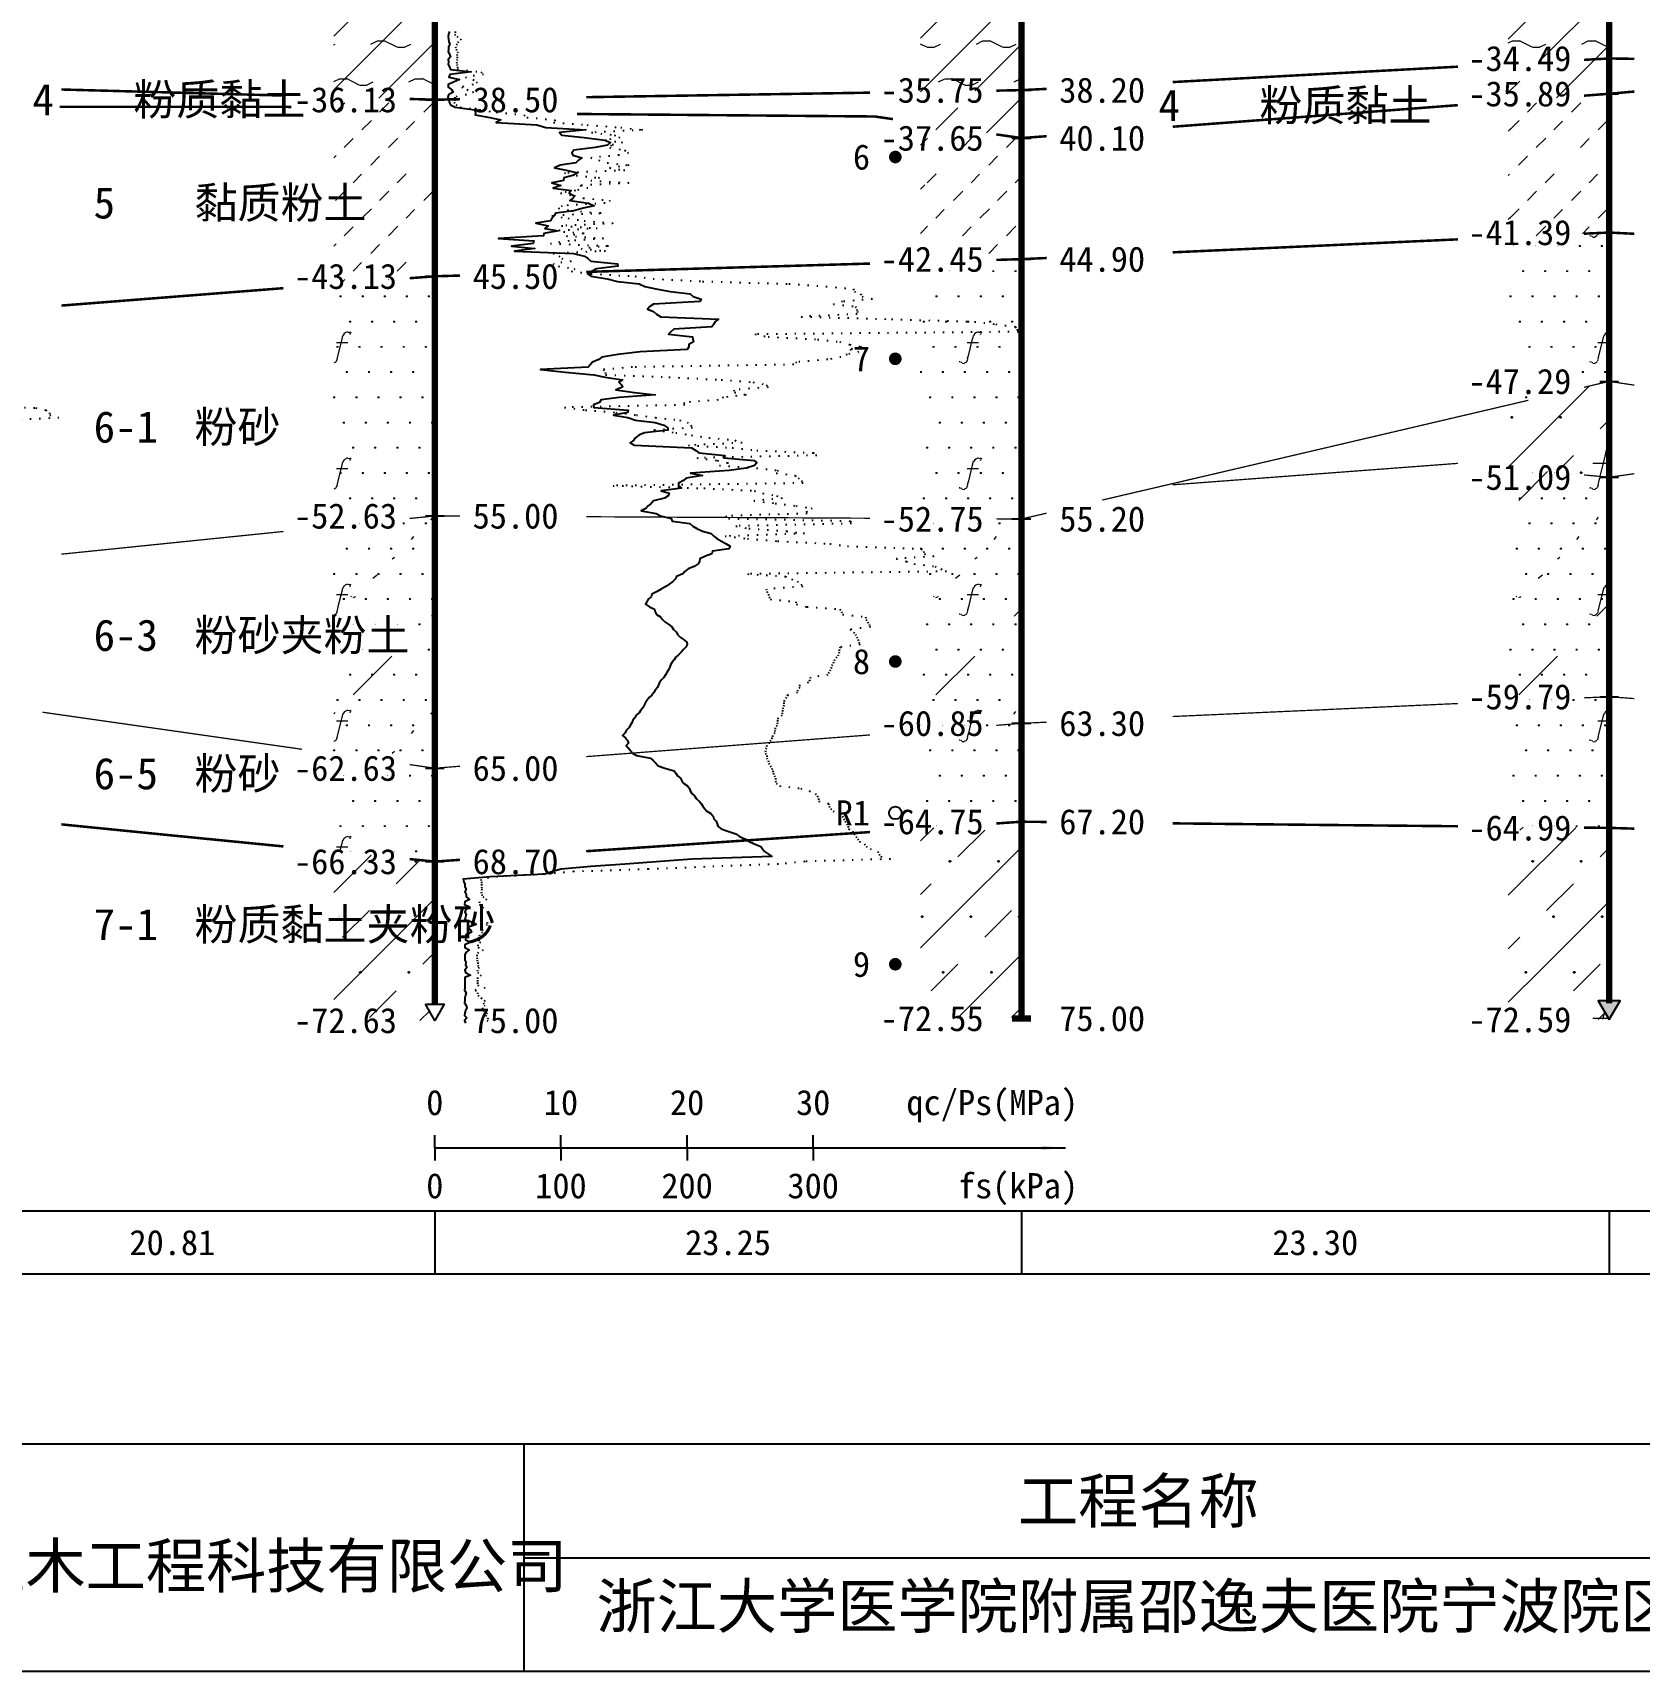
# Model space of a CAD drawing. Extents: x -37 to 3540, y -1485 to 297.
# Drawn here: x 1824.2 to 1951.6, y -579 to -449.1 of the extents above; entities that cross this region are included whole.
import ezdxf
from ezdxf.enums import TextEntityAlignment as Align

# ---------------------------------------------------------------- set-up
doc = ezdxf.new("R2010")
doc.units = 0
doc.linetypes.add('DOT', pattern=[6.35, 0, -6.35])
doc.layers.get('0').update_dxf_attribs({"linetype": 'CONTINUOUS'})
for name, color, linetype in [('CURVE', 200, 'CONTINUOUS'), ('FRAME', 7, 'CONTINUOUS'), ('HOLE', 41, 'CONTINUOUS'), ('RULER', 7, 'CONTINUOUS'), ('SAMPLE', 1, 'CONTINUOUS'), ('STRATUM', 241, 'CONTINUOUS')]:
    doc.layers.add(name, color=color, linetype=linetype)
doc.layers.add('HATCH', color=7, linetype='CONTINUOUS', lineweight=13)
doc.styles.add('ST', font='')
doc.styles.get('ST').set_extended_font_data('SimSun')
pattern_1 = [(45, (1618.6395, -594), (-2.12132, 2.12132), [10, 0]), (26.565, (1619.7136, -594.2536), (5.999823, 5.999812), [0.567, -12.849]), (0, (1619.1466, -594.2536), (0, 6), [0.567, -5.433]), (26.565, (1617.0582, -594), (5.999823, 5.999812), [0.567, -12.849]), (0, (1617.5653, -593.7464), (0, 6), [0.567, -5.433]), (153.435, (1619.1466, -594.2536), (-5.999818, -5e-06), [1.134, -12.2826]), (26.565, (1622.7136, -591.2536), (5.999823, 5.999812), [0.567, -12.849]), (0, (1622.1466, -591.2536), (0, 6), [0.567, -5.433]), (26.565, (1620.0582, -591), (5.999823, 5.999812), [0.567, -12.849]), (0, (1620.5653, -590.7464), (0, 6), [0.567, -5.433]), (153.435, (1622.1466, -591.2536), (-5.999818, -5e-06), [1.134, -12.2826])]
pattern_2 = [(45, (1618.6395, -594), (-6e-07, 6.99998), [0.9473, -8.9522]), (45, (1620.0395, -592.6), (-6e-07, 6.99998), [0.9869, -8.9126]), (45, (1621.4395, -591.2), (-6e-07, 6.99998), [1.06018, -8.83931]), (45, (1622.8395, -589.8), (-6e-07, 6.99998), [0.94918, -8.95032]), (45, (1624.2395, -588.4), (-6e-07, 6.99998), [1.0365, -8.863]), (45, (1622.1395, -594), (-6e-07, 6.99998), [1.01335, -8.88615]), (45, (1623.5395, -592.6), (-6e-07, 6.99998), [1.07896, -12.12037]), (45, (1624.9395, -591.2), (-6e-07, 6.99998), [0.99882, -8.90067]), (45, (1619.3395, -589.8), (-4e-07, 6.99998), [1.05533, -8.84416]), (45, (1620.7395, -588.4), (-4e-07, 6.99998), [1.0365, -8.863])]
pattern_3 = [(82.875, (1617.8049, -595.206), (0.0003693, 10.0001764), [0.0893, -80.5337]), (143.13, (1617.9059, -595.2818), (-29.999964, 20.000054), [0.12627, -49.87373]), (172.875, (1618.083, -595.304), (-70.0002457, 9.9996603), [0.17857, -80.44443]), (206.565, (1618.2615, -595.2147), (-9.999705, -9.999687), [0.19954, -22.16046]), (243.435, (1618.3508, -595.0363), (9e-06, -9.999696), [0.19954, -22.16146]), (255.964, (1618.44, -594.679), (-0.0002, -9.999501), [0.36813, -40.86287]), (255.964, (1618.75, -593.439), (-0.0002, -9.999501), [1.27838, -39.95262]), (255.964, (1618.8186, -593.165), (-0.0002, -9.999501), [0.28235, -40.94865]), (216.87, (1619.0088, -592.9108), (-9.999982, -10.000018), [0.12627, -49.87373]), (243.435, (1618.908, -592.9865), (9e-06, -9.999696), [0.19954, -22.16146]), (206.565, (1619.1873, -592.8215), (-9.999705, -9.999687), [0.19954, -22.16046]), (172.875, (1619.3645, -592.8437), (-70.0002457, 9.9996603), [0.17857, -80.44443]), (143.13, (1619.4655, -592.9194), (-29.999964, 20.000054), [0.12627, -49.87373]), (82.875, (1619.4544, -593.008), (0.0003693, 10.0001764), [0.0893, -80.5337]), (0, (1618.31, -593.66), (0, 10), [0.89286, -9.10714]), (0, (1618.6645, -594), (1, 2), [0, -1.75]), (0, (1618.6395, -593.975), (1, 2), [0, -1.75]), (0, (1618.6395, -594), (1, 2), [0, -1.75]), (0, (1618.6145, -594), (1, 2), [0, -1.75]), (0, (1618.6395, -594.025), (1, 2), [0, -1.75])]
pattern_4 = [(45, (1618.64, -594), (-2e-06, 15.39996), [4.3383, -17.4406]), (45, (1624.828, -587.777), (-2e-06, 15.39996), [4.3861, -17.3928]), (45, (1629.788, -582.819), (-2e-06, 15.39996), [3.98994, -17.78894]), (26.565, (1618.6395, -586.3), (15.4, 15.4), [0.2123, -34.22315]), (36.8699, (1620.1795, -584.76), (15.4, 15.4), [0.43504, -76.56496]), (315, (1626.34, -578.653), (15.39996, 3e-06), [0.0727, -21.7062]), (26.565, (1626.3395, -594), (15.4, 15.4), [0.31845, -34.117]), (26.565, (1627.8795, -592.46), (15.4, 15.4), [0.2316, -34.2038]), (90, (1628.65, -591.69), (-15.4, -1e-06), [0.0633, -15.3367]), (26.565, (1629.4195, -590.92), (15.4, 15.4), [0.2002, -68.6707]), (36.8699, (1630.9595, -589.38), (15.4, 15.4), [0.2435, -76.7565]), (45, (1632.5, -587.84), (-5e-07, 15.39996), [0.24005, -21.53884]), (315, (1633.85, -586.195), (15.39996, 3e-06), [0.0727, -21.7062]), (36.8699, (1621.7195, -583.22), (15.4, 15.4), [0.2249, -76.7751]), (53.1301, (1623.2595, -581.68), (30.8, 46.2), [0.29564, -76.70436]), (53.1301, (1624.7995, -580.14), (30.8, 46.2), [0.27774, -76.72226])]
pattern_5 = [(45, (1618.6395, -594), (-4.24264, 4.24264), [10, 0]), (45, (1619.7005, -597.182), (-2.12132, 6.36396), [3, -3])]
pattern_6 = [(82.875, (1616.8033, -596.6533), (0.000812, 22.000388), [0.1964, -177.1742]), (143.13, (1617.0256, -596.82), (-65.99992, 44.00012), [0.2778, -109.7222]), (172.875, (1617.4154, -596.8687), (-154.00054, 21.999253), [0.39285, -176.97775]), (206.565, (1617.808, -596.672), (-21.99935, -21.9993), [0.439, -48.753]), (243.435, (1618.004, -596.28), (2e-05, -21.99933), [0.439, -48.7552]), (255.964, (1618.201, -595.494), (-0.00044, -21.9989), [0.8099, -89.8983]), (255.964, (1618.883, -592.7656), (-0.00044, -21.9989), [2.8124, -87.8958]), (255.964, (1619.0335, -592.163), (-0.00044, -21.9989), [0.6212, -90.087]), (216.87, (1619.452, -591.6037), (-21.99996, -22.00004), [0.2778, -109.7222]), (243.435, (1619.23, -591.77), (2e-05, -21.99933), [0.439, -48.7552]), (206.565, (1619.845, -591.407), (-21.99935, -21.9993), [0.439, -48.753]), (172.875, (1620.2345, -591.456), (-154.00054, 21.999253), [0.39285, -176.97775]), (143.13, (1620.4567, -591.6228), (-65.99992, 44.00012), [0.2778, -109.7222]), (82.875, (1620.4324, -591.8177), (0.000812, 22.000388), [0.1964, -177.1742]), (0, (1617.914, -593.252), (0, 22), [1.9643, -20.0357]), (0, (1618.6945, -594), (2.2, 4.4), [0, -3.85]), (0, (1618.6395, -593.945), (2.2, 4.4), [0, -3.85]), (0, (1618.6395, -594), (2.2, 4.4), [0, -3.85]), (0, (1618.5845, -594), (2.2, 4.4), [0, -3.85]), (0, (1618.6395, -594.055), (2.2, 4.4), [0, -3.85])]

# ---------------------------------------------------------------- blocks, each defined once
blk = doc.blocks.new('图签_A3长')
for p, q in [((0, 18), (-380, 18)), ((-320, 0), (-320, 18)), ((-320, 9), (0, 9)), ((-380, 0), (0, 0))]:
    blk.add_line(p, q)
at = {"style": 'ST'}
blk.add_text('工程名称', height=3.5, dxfattribs=at).set_placement((-271.3, 13.5), align=Align.MIDDLE_CENTER)
for tag, p in [('01＿单位名称', (-349.98, 8.36)), ('02＿工程名称', (-271.3, 5.16)), ('04＿工程编号', (-176.51, 4.65)), ('05＿日期', (-35.59, 4.65)), ('06＿图号', (-11.16, 4.91))]:
    blk.add_attdef(tag, text='', height=3.5, dxfattribs=at).set_placement(p, align=Align.MIDDLE_CENTER)
at = {"style": 'ST', "width": 0.85}
blk.add_attdef('03＿图件名称', text='', height=3, dxfattribs=at).set_placement((-205.49, 5.05), align=Align.MIDDLE_CENTER)
blk = doc.blocks.new('Trigon')
blk.add_hatch(color=256).paths.add_polyline_path([(-0.87, 1.5), (0, 0), (0.87, 1.5)])
blk.add_lwpolyline([(0, 0), (0.87, 1.5), (-0.87, 1.5)], close=True)
blk = doc.blocks.new('Arrow')
for points in [[(-3.984779, 0.348623), (0, 0), (-3.189535, 0)], [(-3.189535, 0), (0, 0), (-3.984779, -0.348623)]]:
    blk.add_solid(points)
blk = doc.blocks.new('SampleSoilUndisturbed')
at = {"const_width": 0.5}
blk.add_lwpolyline([(-0.25, 0, 1), (0.25, 0, 1)], format="xyb", close=True, dxfattribs=at)
blk = doc.blocks.new('SampleSoilDisturbed')
blk.add_circle((0, 0), 0.5)

msp = doc.modelspace()

# ---------------------------------------------------------------- hatches: boundary and pattern name
at = {"layer": 'HATCH'}
h = msp.add_hatch(dxfattribs=at)
h.set_pattern_fill('YNNT', color=251, style=0)
h.set_pattern_definition(pattern_1)
h.paths.add_polyline_path([(1949.23, -433.74), (1941.23, -435.1), (1941.23, -451.57), (1949.23, -451.14)])
h.paths.add_polyline_path([(1937.16, -452.63), (1946.71, -452.63), (1946.71, -449.7), (1937.16, -449.7)], flags=9)
h.paths.add_polyline_path([(1937.16, -435.23), (1946.71, -435.23), (1946.71, -432.3), (1937.16, -432.3)], flags=9)
h = msp.add_hatch(dxfattribs=at)
h.set_pattern_fill('YNNT', color=251, style=0)
h.set_pattern_definition(pattern_1)
h.paths.add_polyline_path([(1902.63, -441.65), (1894.63, -442.2), (1894.63, -453.78), (1902.63, -453.65)])
h.paths.add_polyline_path([(1890.56, -455.14), (1900.12, -455.14), (1900.12, -452.21), (1890.56, -452.21)], flags=9)
h.paths.add_polyline_path([(1890.56, -443.14), (1900.12, -443.14), (1900.12, -440.21), (1890.56, -440.21)], flags=9)
h = msp.add_hatch(dxfattribs=at)
h.set_pattern_fill('YNNT', color=251, style=0)
h.set_pattern_definition(pattern_1)
h.paths.add_polyline_path([(1856.12, -444.81), (1848.12, -443.47), (1848.12, -454.19), (1856.12, -454.41)])
h.paths.add_polyline_path([(1836.26, -449.4), (1855.76, -449.4), (1855.76, -444.51), (1836.26, -444.51)], flags=9)
h.paths.add_polyline_path([(1844.05, -455.89), (1853.61, -455.89), (1853.61, -452.96), (1844.05, -452.96)], flags=9)
h.paths.add_polyline_path([(1844.05, -446.29), (1853.61, -446.29), (1853.61, -443.36), (1844.05, -443.36)], flags=9)
h = msp.add_hatch(dxfattribs=at)
h.set_pattern_fill('FZNT', color=32, style=0)
h.set_pattern_definition(pattern_5)
h.paths.add_polyline_path([(1949.23, -451.14), (1941.23, -451.57), (1941.23, -454.54), (1949.23, -453.94)])
h.paths.add_polyline_path([(1937.16, -455.43), (1946.71, -455.43), (1946.71, -452.5), (1937.16, -452.5)], flags=9)
h.paths.add_polyline_path([(1937.16, -452.63), (1946.71, -452.63), (1946.71, -449.7), (1937.16, -449.7)], flags=9)
h = msp.add_hatch(dxfattribs=at)
h.set_pattern_fill('NZFT', color=52, style=0)
h.set_pattern_definition(pattern_2)
h.paths.add_polyline_path([(1856.12, -454.41), (1848.12, -454.19), (1848.12, -469.03), (1856.12, -468.41)])
h.paths.add_polyline_path([(1836.25, -465.01), (1852.2, -465.01), (1852.2, -460.07), (1836.25, -460.07)], flags=9)
h.paths.add_polyline_path([(1844.05, -469.89), (1853.61, -469.89), (1853.61, -466.96), (1844.05, -466.96)], flags=9)
h.paths.add_polyline_path([(1844.05, -455.89), (1853.61, -455.89), (1853.61, -452.96), (1844.05, -452.96)], flags=9)
h = msp.add_hatch(dxfattribs=at)
h.set_pattern_fill('FZNT', color=32, style=0)
h.set_pattern_definition(pattern_5)
h.paths.add_polyline_path([(1902.63, -453.65), (1894.63, -453.78), (1894.63, -456.28), (1902.63, -457.45)])
h.paths.add_polyline_path([(1890.56, -458.94), (1900.12, -458.94), (1900.12, -456.01), (1890.56, -456.01)], flags=9)
h.paths.add_polyline_path([(1890.56, -455.14), (1900.12, -455.14), (1900.12, -452.21), (1890.56, -452.21)], flags=9)
h = msp.add_hatch(dxfattribs=at)
h.set_pattern_fill('NZFT', color=52, style=0)
h.set_pattern_definition(pattern_2)
h.paths.add_polyline_path([(1949.23, -453.94), (1941.23, -454.54), (1941.23, -465.3), (1949.23, -464.94)])
h.paths.add_polyline_path([(1937.16, -466.43), (1946.71, -466.43), (1946.71, -463.5), (1937.16, -463.5)], flags=9)
h.paths.add_polyline_path([(1937.16, -455.43), (1946.71, -455.43), (1946.71, -452.5), (1937.16, -452.5)], flags=9)
h = msp.add_hatch(dxfattribs=at)
h.set_pattern_fill('NZFT', color=52, style=0)
h.set_pattern_definition(pattern_2)
h.paths.add_polyline_path([(1902.63, -457.45), (1894.63, -456.28), (1894.63, -467.29), (1902.63, -467.05)])
h.paths.add_polyline_path([(1890.56, -468.54), (1900.11, -468.54), (1900.11, -465.64), (1890.56, -465.64)], flags=9)
h.paths.add_polyline_path([(1890.56, -458.94), (1900.12, -458.94), (1900.12, -456.01), (1890.56, -456.01)], flags=9)
h = msp.add_hatch(dxfattribs=at)
h.set_pattern_fill('FS', color=142, style=0)
h.set_pattern_definition(pattern_3)
h.paths.add_polyline_path([(1949.23, -464.94), (1941.23, -465.3), (1941.23, -478.61), (1949.23, -476.74)])
h.paths.add_polyline_path([(1937.16, -478.23), (1946.71, -478.23), (1946.71, -475.3), (1937.16, -475.3)], flags=9)
h.paths.add_polyline_path([(1937.16, -466.43), (1946.71, -466.43), (1946.71, -463.5), (1937.16, -463.5)], flags=9)
h = msp.add_hatch(dxfattribs=at)
h.set_pattern_fill('FS', color=142, style=0)
h.set_pattern_definition(pattern_3)
h.paths.add_polyline_path([(1902.63, -467.05), (1894.63, -467.29), (1894.63, -487.61), (1902.63, -487.65)])
h.paths.add_polyline_path([(1890.56, -489.14), (1900.11, -489.14), (1900.11, -486.24), (1890.56, -486.24)], flags=9)
h.paths.add_polyline_path([(1890.56, -468.54), (1900.11, -468.54), (1900.11, -465.64), (1890.56, -465.64)], flags=9)
h = msp.add_hatch(dxfattribs=at)
h.set_pattern_fill('FS', color=142, style=0)
h.set_pattern_definition(pattern_3)
h.paths.add_polyline_path([(1856.12, -468.41), (1848.12, -469.03), (1848.12, -488.23), (1856.12, -487.41)])
h.paths.add_polyline_path([(1844.05, -488.89), (1853.61, -488.89), (1853.61, -485.96), (1844.05, -485.96)], flags=9)
h.paths.add_polyline_path([(1844.05, -469.89), (1853.61, -469.89), (1853.61, -466.96), (1844.05, -466.96)], flags=9)
h = msp.add_hatch(dxfattribs=at)
h.set_pattern_fill('FZNT', color=32, style=0)
h.set_pattern_definition(pattern_5)
h.paths.add_polyline_path([(1949.23, -476.74), (1941.23, -478.61), (1941.23, -483.6), (1949.23, -484.34)])
h.paths.add_polyline_path([(1937.16, -485.83), (1946.71, -485.83), (1946.71, -482.9), (1937.16, -482.9)], flags=9)
h.paths.add_polyline_path([(1937.16, -478.23), (1946.71, -478.23), (1946.71, -475.3), (1937.16, -475.3)], flags=9)
h = msp.add_hatch(dxfattribs=at)
h.set_pattern_fill('FS', color=32, scale=2.2, style=0)
h.set_pattern_definition(pattern_6)
h.paths.add_polyline_path([(1949.23, -476.74), (1941.23, -478.61), (1941.23, -483.6), (1949.23, -484.34)])
h.paths.add_polyline_path([(1937.16, -485.83), (1946.71, -485.83), (1946.71, -482.9), (1937.16, -482.9)], flags=9)
h.paths.add_polyline_path([(1937.16, -478.23), (1946.71, -478.23), (1946.71, -475.3), (1937.16, -475.3)], flags=9)
h = msp.add_hatch(dxfattribs=at)
h.set_pattern_fill('FS', color=142, style=0)
h.set_pattern_definition(pattern_3)
h.paths.add_polyline_path([(1949.23, -484.34), (1941.23, -483.6), (1941.23, -502.1), (1949.23, -501.74)])
h.paths.add_polyline_path([(1937.16, -503.23), (1946.71, -503.23), (1946.71, -500.3), (1937.16, -500.3)], flags=9)
h.paths.add_polyline_path([(1937.16, -485.83), (1946.71, -485.83), (1946.71, -482.9), (1937.16, -482.9)], flags=9)
h = msp.add_hatch(dxfattribs=at)
h.set_pattern_fill('SZFT', color=142, scale=2.2, style=0)
h.set_pattern_definition(pattern_4)
h.paths.add_polyline_path([(1949.23, -484.34), (1941.23, -483.6), (1941.23, -502.1), (1949.23, -501.74)])
h.paths.add_polyline_path([(1937.16, -503.23), (1946.71, -503.23), (1946.71, -500.3), (1937.16, -500.3)], flags=9)
h.paths.add_polyline_path([(1937.16, -485.83), (1946.71, -485.83), (1946.71, -482.9), (1937.16, -482.9)], flags=9)
h = msp.add_hatch(dxfattribs=at)
h.set_pattern_fill('FS', color=142, style=0)
h.set_pattern_definition(pattern_3)
h.paths.add_polyline_path([(1856.12, -487.41), (1848.12, -488.23), (1848.12, -506.26), (1856.12, -507.41)])
h.paths.add_polyline_path([(1836.25, -499.3), (1855.77, -499.3), (1855.77, -494.36), (1836.25, -494.36)], flags=9)
h.paths.add_polyline_path([(1844.05, -508.89), (1853.61, -508.89), (1853.61, -505.96), (1844.05, -505.96)], flags=9)
h.paths.add_polyline_path([(1844.05, -488.89), (1853.61, -488.89), (1853.61, -485.96), (1844.05, -485.96)], flags=9)
h = msp.add_hatch(dxfattribs=at)
h.set_pattern_fill('SZFT', color=142, scale=2.2, style=0)
h.set_pattern_definition(pattern_4)
h.paths.add_polyline_path([(1856.12, -487.41), (1848.12, -488.23), (1848.12, -506.26), (1856.12, -507.41)])
h.paths.add_polyline_path([(1836.25, -499.3), (1855.77, -499.3), (1855.77, -494.36), (1836.25, -494.36)], flags=9)
h.paths.add_polyline_path([(1844.05, -508.89), (1853.61, -508.89), (1853.61, -505.96), (1844.05, -505.96)], flags=9)
h.paths.add_polyline_path([(1844.05, -488.89), (1853.61, -488.89), (1853.61, -485.96), (1844.05, -485.96)], flags=9)
h = msp.add_hatch(dxfattribs=at)
h.set_pattern_fill('FS', color=142, style=0)
h.set_pattern_definition(pattern_3)
h.paths.add_polyline_path([(1902.63, -487.65), (1894.63, -487.61), (1894.63, -504.46), (1902.63, -503.85)])
h.paths.add_polyline_path([(1890.56, -505.34), (1900.12, -505.34), (1900.12, -502.41), (1890.56, -502.41)], flags=9)
h.paths.add_polyline_path([(1890.56, -489.14), (1900.11, -489.14), (1900.11, -486.24), (1890.56, -486.24)], flags=9)
h = msp.add_hatch(dxfattribs=at)
h.set_pattern_fill('SZFT', color=142, scale=2.2, style=0)
h.set_pattern_definition(pattern_4)
h.paths.add_polyline_path([(1902.63, -487.65), (1894.63, -487.61), (1894.63, -504.46), (1902.63, -503.85)])
h.paths.add_polyline_path([(1890.56, -505.34), (1900.12, -505.34), (1900.12, -502.41), (1890.56, -502.41)], flags=9)
h.paths.add_polyline_path([(1890.56, -489.14), (1900.11, -489.14), (1900.11, -486.24), (1890.56, -486.24)], flags=9)
h = msp.add_hatch(dxfattribs=at)
h.set_pattern_fill('FS', color=142, style=0)
h.set_pattern_definition(pattern_3)
h.paths.add_polyline_path([(1949.23, -501.74), (1941.23, -502.1), (1941.23, -512.06), (1949.23, -512.14)])
h.paths.add_polyline_path([(1937.16, -513.63), (1946.71, -513.63), (1946.71, -510.7), (1937.16, -510.7)], flags=9)
h.paths.add_polyline_path([(1937.16, -503.23), (1946.71, -503.23), (1946.71, -500.3), (1937.16, -500.3)], flags=9)
h = msp.add_hatch(dxfattribs=at)
h.set_pattern_fill('FS', color=142, style=0)
h.set_pattern_definition(pattern_3)
h.paths.add_polyline_path([(1902.63, -503.85), (1894.63, -504.46), (1894.63, -512.2), (1902.63, -511.65)])
h.paths.add_polyline_path([(1890.56, -513.14), (1900.12, -513.14), (1900.12, -510.21), (1890.56, -510.21)], flags=9)
h.paths.add_polyline_path([(1890.56, -505.34), (1900.12, -505.34), (1900.12, -502.41), (1890.56, -502.41)], flags=9)
h = msp.add_hatch(dxfattribs=at)
h.set_pattern_fill('FS', color=142, style=0)
h.set_pattern_definition(pattern_3)
h.paths.add_polyline_path([(1856.12, -507.41), (1848.12, -506.26), (1848.12, -514.01), (1856.12, -514.81)])
h.paths.add_polyline_path([(1844.05, -516.29), (1853.61, -516.29), (1853.61, -513.36), (1844.05, -513.36)], flags=9)
h.paths.add_polyline_path([(1844.05, -508.89), (1853.61, -508.89), (1853.61, -505.96), (1844.05, -505.96)], flags=9)
h = msp.add_hatch(dxfattribs=at)
h.set_pattern_fill('FZNT', color=32, style=0)
h.set_pattern_definition(pattern_5)
h.paths.add_polyline_path([(1902.63, -511.65), (1894.63, -512.2), (1894.63, -527.25), (1902.63, -527.25)])
h.paths.add_polyline_path([(1890.56, -528.74), (1900.11, -528.74), (1900.11, -525.84), (1890.56, -525.84)], flags=9)
h.paths.add_polyline_path([(1890.56, -513.14), (1900.12, -513.14), (1900.12, -510.21), (1890.56, -510.21)], flags=9)
h = msp.add_hatch(dxfattribs=at)
h.set_pattern_fill('FS', color=32, scale=2.2, style=0)
h.set_pattern_definition(pattern_6)
h.paths.add_polyline_path([(1902.63, -511.65), (1894.63, -512.2), (1894.63, -527.25), (1902.63, -527.25)])
h.paths.add_polyline_path([(1890.56, -528.74), (1900.11, -528.74), (1900.11, -525.84), (1890.56, -525.84)], flags=9)
h.paths.add_polyline_path([(1890.56, -513.14), (1900.12, -513.14), (1900.12, -510.21), (1890.56, -510.21)], flags=9)
h = msp.add_hatch(dxfattribs=at)
h.set_pattern_fill('FZNT', color=32, style=0)
h.set_pattern_definition(pattern_5)
h.paths.add_polyline_path([(1949.23, -512.14), (1941.23, -512.06), (1941.23, -527.34), (1949.23, -527.34), (1948.36, -525.84), (1949.23, -525.84)])
h.paths.add_polyline_path([(1937.16, -528.83), (1946.71, -528.83), (1946.71, -525.9), (1937.16, -525.9)], flags=9)
h.paths.add_polyline_path([(1937.16, -513.63), (1946.71, -513.63), (1946.71, -510.7), (1937.16, -510.7)], flags=9)
h = msp.add_hatch(dxfattribs=at)
h.set_pattern_fill('FS', color=32, scale=2.2, style=0)
h.set_pattern_definition(pattern_6)
h.paths.add_polyline_path([(1949.23, -512.14), (1941.23, -512.06), (1941.23, -527.34), (1949.23, -527.34), (1948.36, -525.84), (1949.23, -525.84)])
h.paths.add_polyline_path([(1937.16, -528.83), (1946.71, -528.83), (1946.71, -525.9), (1937.16, -525.9)], flags=9)
h.paths.add_polyline_path([(1937.16, -513.63), (1946.71, -513.63), (1946.71, -510.7), (1937.16, -510.7)], flags=9)
h = msp.add_hatch(dxfattribs=at)
h.set_pattern_fill('FZNT', color=32, style=0)
h.set_pattern_definition(pattern_5)
h.paths.add_polyline_path([(1856.12, -514.81), (1848.12, -514.01), (1848.12, -527.41), (1856.12, -527.41), (1855.37, -526.11), (1856.12, -526.11)])
h.paths.add_polyline_path([(1836.25, -522.23), (1862.92, -522.23), (1862.92, -517.29), (1836.25, -517.29)], flags=9)
h.paths.add_polyline_path([(1844.05, -528.89), (1853.61, -528.89), (1853.61, -525.96), (1844.05, -525.96)], flags=9)
h.paths.add_polyline_path([(1844.05, -516.29), (1853.61, -516.29), (1853.61, -513.36), (1844.05, -513.36)], flags=9)
h = msp.add_hatch(dxfattribs=at)
h.set_pattern_fill('FS', color=32, scale=2.2, style=0)
h.set_pattern_definition(pattern_6)
h.paths.add_polyline_path([(1856.12, -514.81), (1848.12, -514.01), (1848.12, -527.41), (1856.12, -527.41), (1855.37, -526.11), (1856.12, -526.11)])
h.paths.add_polyline_path([(1836.25, -522.23), (1862.92, -522.23), (1862.92, -517.29), (1836.25, -517.29)], flags=9)
h.paths.add_polyline_path([(1844.05, -528.89), (1853.61, -528.89), (1853.61, -525.96), (1844.05, -525.96)], flags=9)
h.paths.add_polyline_path([(1844.05, -516.29), (1853.61, -516.29), (1853.61, -513.36), (1844.05, -513.36)], flags=9)

# ---------------------------------------------------------------- linework, layer by layer
at = {"layer": 'CURVE', "color": 30, "linetype": 'Continuous'}
msp.add_lwpolyline([(1857.28, -449.01), (1857.2, -449.21), (1857.17, -449.41), (1857.2, -449.61), (1857.23, -449.81), (1857.32, -450.01), (1857.2, -450.21), (1857.2, -450.41), (1857.19, -450.61), (1857.29, -450.81), (1857.36, -451.01), (1857.18, -451.21), (1857.21, -451.41), (1857.19, -451.61), (1857.29, -451.81), (1857.37, -452.01), (1858.99, -452.21), (1857.31, -452.41), (1857.22, -452.61), (1858.07, -452.81), (1857.61, -453.01), (1857.17, -453.21), (1857.19, -453.41), (1857.45, -453.61), (1857.58, -453.81), (1857.2, -454.01), (1857.14, -454.21), (1857.22, -454.41), (1857.27, -454.61), (1857.37, -454.81), (1857.73, -455.01), (1859.27, -455.21), (1859.35, -455.41), (1859.31, -455.61), (1860.47, -455.81), (1861.36, -456.01), (1860.99, -456.21), (1864.2, -456.41), (1864.92, -456.61), (1868.09, -456.81), (1866, -457.01), (1866.19, -457.21), (1867.97, -457.41), (1869.59, -457.61), (1870.04, -457.81), (1869.82, -458.01), (1868.83, -458.21), (1867.15, -458.41), (1866.99, -458.61), (1867.06, -458.81), (1867.77, -459.01), (1867.52, -459.21), (1867.3, -459.41), (1866.07, -459.61), (1865.6, -459.81), (1866.66, -460.01), (1867.42, -460.21), (1867.07, -460.41), (1866.35, -460.61), (1866.32, -460.81), (1865.39, -461.01), (1866.11, -461.21), (1865.5, -461.41), (1866.92, -461.61), (1866.78, -461.81), (1867.15, -462.01), (1867.09, -462.21), (1866.82, -462.41), (1868.3, -462.61), (1868.75, -462.81), (1867.89, -463.01), (1867.15, -463.21), (1865.7, -463.41), (1865.58, -463.61), (1865.41, -463.81), (1865.28, -464.01), (1864.12, -464.21), (1865.1, -464.41), (1864.85, -464.61), (1865.89, -464.81), (1864.75, -465.01), (1864.73, -465.21), (1861.17, -465.41), (1863.96, -465.61), (1863.91, -465.81), (1862.21, -466.01), (1864.04, -466.21), (1862.45, -466.41), (1867.12, -466.61), (1867.98, -466.81), (1868.26, -467.01), (1868.48, -467.21), (1870.6, -467.41), (1870.62, -467.61), (1868.95, -467.81), (1868.6, -468.01), (1868.23, -468.21), (1868.5, -468.41), (1869.78, -468.61), (1870.61, -468.81), (1872.31, -469.01), (1872.78, -469.21), (1873.63, -469.41), (1874.77, -469.61), (1876.37, -469.81), (1876.61, -470.01), (1877.24, -470.21), (1877.14, -470.41), (1873.47, -470.61), (1873.16, -470.81), (1872.98, -471.01), (1873.47, -471.21), (1873.69, -471.41), (1874.04, -471.61), (1878.61, -471.81), (1878.33, -472.01), (1878.24, -472.21), (1878.08, -472.41), (1875.08, -472.61), (1874.82, -472.81), (1874.64, -473.01), (1876.55, -473.21), (1876.57, -473.41), (1876.63, -473.61), (1876.26, -473.81), (1876.27, -474.01), (1876.13, -474.21), (1872.39, -474.41), (1870.63, -474.61), (1869.36, -474.81), (1869.12, -475.01), (1868.62, -475.21), (1868.46, -475.41), (1868.29, -475.61), (1864.5, -475.81), (1866.46, -476.01), (1868.74, -476.21), (1869.63, -476.41), (1870.99, -476.61), (1870.71, -476.81), (1870.91, -477.01), (1871.01, -477.21), (1870.46, -477.41), (1871.94, -477.61), (1873.59, -477.81), (1870.73, -478.01), (1869.31, -478.21), (1869.18, -478.41), (1868.69, -478.61), (1868.72, -478.81), (1871.45, -479.01), (1871.39, -479.21), (1870.28, -479.41), (1871.43, -479.61), (1872.03, -479.81), (1873.6, -480.01), (1874.28, -480.21), (1874.6, -480.41), (1874.6, -480.61), (1872.74, -480.81), (1872.29, -481.01), (1872.03, -481.21), (1871.9, -481.41), (1871.6, -481.61), (1871.95, -481.81), (1876.46, -482.01), (1876.81, -482.21), (1877.04, -482.41), (1879.12, -482.61), (1879.03, -482.81), (1881.43, -483.01), (1881.66, -483.21), (1881.46, -483.41), (1880.8, -483.61), (1879.45, -483.81), (1876.4, -484.01), (1877.34, -484.21), (1876.05, -484.41), (1875.83, -484.61), (1875.45, -484.81), (1875.45, -485.01), (1875.69, -485.21), (1874.07, -485.41), (1874.7, -485.61), (1874.62, -485.81), (1874.33, -486.01), (1873.46, -486.21), (1873.26, -486.41), (1873.03, -486.61), (1872.85, -486.81), (1872.48, -487.01), (1873.67, -487.21), (1874.01, -487.41), (1874.86, -487.61), (1874.93, -487.81), (1876.33, -488.01), (1876.58, -488.21), (1876.9, -488.41), (1877.33, -488.61), (1878.04, -488.81), (1878.24, -489.01), (1878.48, -489.21), (1878.85, -489.41), (1879.23, -489.61), (1879.54, -489.81), (1879.44, -490.01), (1878.14, -490.21), (1878.09, -490.41), (1877.57, -490.61), (1877.12, -490.81), (1877.1, -491.01), (1876.99, -491.21), (1876.68, -491.41), (1876.21, -491.61), (1875.94, -491.81), (1875.79, -492.01), (1875.29, -492.21), (1875.17, -492.41), (1875, -492.61), (1874.7, -492.81), (1874.44, -493.01), (1874.07, -493.21), (1873.75, -493.41), (1873.33, -493.61), (1873.28, -493.81), (1873.03, -494.01), (1872.94, -494.21), (1872.82, -494.41), (1873.15, -494.61), (1873.54, -494.81), (1873.58, -495.01), (1873.7, -495.21), (1874.01, -495.41), (1874.16, -495.61), (1874.35, -495.81), (1874.68, -496.01), (1874.91, -496.21), (1875.05, -496.41), (1875.28, -496.61), (1875.35, -496.81), (1875.57, -497.01), (1875.83, -497.21), (1876.09, -497.41), (1876.13, -497.61), (1876.01, -497.81), (1875.83, -498.01), (1875.64, -498.21), (1875.44, -498.41), (1875.24, -498.61), (1875.09, -498.81), (1874.93, -499.01), (1874.81, -499.21), (1874.74, -499.41), (1874.65, -499.61), (1874.52, -499.81), (1874.41, -500.01), (1874.29, -500.21), (1874.09, -500.41), (1873.94, -500.61), (1873.85, -500.81), (1873.77, -501.01), (1873.6, -501.21), (1873.48, -501.41), (1873.33, -501.61), (1873.11, -501.81), (1872.96, -502.01), (1872.82, -502.21), (1872.73, -502.41), (1872.61, -502.61), (1872.45, -502.81), (1872.31, -503.01), (1872.08, -503.21), (1871.97, -503.41), (1871.83, -503.61), (1871.74, -503.81), (1871.62, -504.01), (1871.51, -504.21), (1871.29, -504.41), (1871.21, -504.61), (1871.01, -504.81), (1871.23, -505.01), (1871.39, -505.21), (1871.47, -505.41), (1871.3, -505.61), (1871.48, -505.81), (1871.63, -506.01), (1871.79, -506.21), (1872.1, -506.41), (1873.23, -506.61), (1873.44, -506.81), (1873.65, -507.01), (1873.83, -507.21), (1874.35, -507.41), (1875.09, -507.61), (1875.24, -507.81), (1875.35, -508.01), (1875.6, -508.21), (1875.71, -508.41), (1875.85, -508.61), (1876.15, -508.81), (1876.31, -509.01), (1876.37, -509.21), (1876.5, -509.41), (1876.71, -509.61), (1876.85, -509.81), (1877.08, -510.01), (1877.23, -510.21), (1877.37, -510.41), (1877.51, -510.61), (1877.68, -510.81), (1878.01, -511.01), (1878.19, -511.21), (1878.24, -511.41), (1878.43, -511.61), (1878.5, -511.81), (1878.56, -512.01), (1878.81, -512.21), (1879.34, -512.41), (1879.99, -512.61), (1880.28, -512.81), (1880.69, -513.01), (1881.05, -513.21), (1881.44, -513.41), (1881.98, -513.61), (1882.09, -513.81), (1882.25, -514.01), (1882.58, -514.21), (1882.85, -514.41), (1876.51, -514.61), (1874, -514.81), (1871.21, -515.01), (1868.48, -515.21), (1866.13, -515.41), (1865.47, -515.61), (1864.84, -515.81), (1860.5, -516.01), (1858.37, -516.21), (1858.41, -516.41), (1858.5, -516.61), (1858.5, -516.81), (1858.6, -517.01), (1858.5, -517.21), (1858.6, -517.41), (1858.61, -517.61), (1858.88, -517.81), (1858.51, -518.01), (1858.46, -518.21), (1858.86, -518.41), (1858.58, -518.61), (1858.5, -518.81), (1858.61, -519.01), (1858.55, -519.21), (1858.5, -519.41), (1859.13, -519.61), (1859.39, -519.81), (1858.77, -520.01), (1858.94, -520.21), (1859.03, -520.41), (1858.58, -520.61), (1858.61, -520.81), (1858.55, -521.01), (1858.94, -521.21), (1858.51, -521.41), (1858.5, -521.61), (1858.85, -521.81), (1858.58, -522.01), (1858.5, -522.21), (1858.51, -522.41), (1858.5, -522.61), (1858.58, -522.81), (1858.54, -523.01), (1858.65, -523.21), (1858.5, -523.41), (1858.55, -523.61), (1858.95, -523.81), (1858.51, -524.01), (1858.51, -524.21), (1858.51, -524.41), (1858.51, -524.61), (1858.51, -524.81), (1858.48, -525.01), (1858.6, -525.21), (1858.55, -525.41), (1858.51, -525.61), (1858.49, -525.81), (1858.48, -526.01), (1858.61, -526.21), (1858.66, -526.41), (1858.55, -526.61), (1858.5, -526.81), (1858.46, -527.01), (1858.66, -527.21), (1858.46, -527.41), (1858.55, -527.61)], dxfattribs=at)
at = {"layer": 'CURVE', "color": 100, "linetype": 'DOT', "ltscale": 0.1}
for points in [[(1857.74, -449.01), (1857.71, -449.21), (1857.86, -449.41), (1858.2, -449.61), (1858.01, -449.81), (1857.88, -450.01), (1857.77, -450.21), (1857.8, -450.41), (1857.95, -450.61), (1857.86, -450.81), (1857.9, -451.01), (1857.88, -451.21), (1857.85, -451.41), (1857.87, -451.61), (1857.93, -451.81), (1857.9, -452.01), (1859.76, -452.21), (1859.99, -452.41), (1858.54, -452.61), (1859.14, -452.81), (1859.48, -453.01), (1859.15, -453.21), (1858.25, -453.41), (1858.66, -453.61), (1859.18, -453.81), (1858.62, -454.01), (1857.71, -454.21), (1857.69, -454.41), (1857.66, -454.61), (1857.79, -454.81), (1858.11, -455.01), (1859.68, -455.21), (1860.99, -455.41), (1863.19, -455.61), (1863.41, -455.81), (1865.65, -456.01), (1865.54, -456.21), (1868.19, -456.41), (1870.86, -456.61), (1872.59, -456.81), (1868.54, -457.01), (1870.35, -457.21), (1870.8, -457.41), (1869.64, -457.61), (1871, -457.81), (1870.14, -458.01), (1869.98, -458.21), (1871.17, -458.41), (1871.48, -458.61), (1870.73, -458.81), (1868.48, -459.01), (1869.1, -459.21), (1869.79, -459.41), (1871.49, -459.61), (1869.97, -459.81), (1871.18, -460.01), (1866.39, -460.21), (1867.33, -460.41), (1869.17, -460.61), (1868.48, -460.81), (1871.5, -461.01), (1867.63, -461.21), (1868.26, -461.41), (1867.27, -461.61), (1866.08, -461.81), (1867.14, -462.01), (1867.9, -462.21), (1870.02, -462.41), (1869.63, -462.61), (1866.22, -462.81), (1865.9, -463.01), (1866.93, -463.21), (1869.31, -463.41), (1865.4, -463.61), (1866.68, -463.81), (1867.95, -464.01), (1870.27, -464.21), (1866.17, -464.41), (1869, -464.61), (1865.59, -464.81), (1867.95, -465.01), (1866.53, -465.21), (1869.5, -465.41), (1866.76, -465.61), (1865.28, -465.81), (1869.89, -466.01), (1867.71, -466.21), (1869.65, -466.41), (1865.49, -466.61), (1865.95, -466.81), (1866.18, -467.01), (1866.93, -467.21), (1865.49, -467.41), (1865.9, -467.61), (1867.21, -467.81), (1866.94, -468.01), (1868.5, -468.21), (1871.98, -468.41), (1873.42, -468.61), (1877.34, -468.81), (1884.2, -469.01), (1887.14, -469.21), (1889.3, -469.41), (1889.39, -469.61), (1889.88, -469.81), (1889.99, -470.01), (1890.82, -470.21), (1888.45, -470.41), (1887.72, -470.61), (1889.46, -470.81), (1889.59, -471.01), (1889.62, -471.21), (1889.61, -471.41), (1885.17, -471.61), (1892.34, -471.81), (1898.91, -472.01), (1900.59, -472.21), (1902.15, -472.41), (1902.27, -472.61), (1902.39, -472.81), (1881.49, -473.01), (1882.54, -473.21), (1886.47, -473.41), (1888.22, -473.61), (1889.01, -473.81), (1889.95, -474.01), (1889.02, -474.21), (1889.75, -474.41), (1888.81, -474.61), (1888.32, -474.81), (1887.27, -475.01), (1884.79, -475.21), (1884.59, -475.41), (1871.79, -475.61), (1869.48, -475.81), (1869.63, -476.01), (1869.65, -476.21), (1874.68, -476.41), (1878.82, -476.61), (1881.34, -476.81), (1882.4, -477.01), (1882.54, -477.21), (1879.82, -477.41), (1879.89, -477.61), (1880.8, -477.81), (1879, -478.01), (1878.58, -478.21), (1875.87, -478.41), (1875.93, -478.61), (1866.4, -478.81), (1868.06, -479.01), (1870.46, -479.21), (1872.1, -479.41), (1873.6, -479.61), (1875.52, -479.81), (1876.12, -480.01), (1876.42, -480.21), (1876.54, -480.41), (1873.47, -480.61), (1875.22, -480.81), (1876.44, -481.01), (1877.84, -481.21), (1879.91, -481.41), (1880.49, -481.61), (1876.22, -481.81), (1879.7, -482.01), (1881.64, -482.21), (1886.11, -482.41), (1886.41, -482.61), (1876.89, -482.81), (1878.51, -483.01), (1879.41, -483.21), (1878.68, -483.41), (1881.63, -483.61), (1883.35, -483.81), (1883.19, -484.01), (1884.68, -484.21), (1884.94, -484.41), (1885.18, -484.61), (1885.33, -484.81), (1870.25, -485.01), (1877.45, -485.21), (1881.44, -485.41), (1882.11, -485.61), (1883.22, -485.81), (1883.66, -486.01), (1881.4, -486.21), (1883.1, -486.41), (1884.76, -486.61), (1886.04, -486.81), (1885.59, -487.01), (1885.63, -487.21), (1879.18, -487.41), (1879.41, -487.61), (1889.07, -487.81), (1889.16, -488.01), (1879.99, -488.21), (1881.01, -488.41), (1884, -488.61), (1885.43, -488.81), (1879.13, -489.01), (1880.9, -489.21), (1883.3, -489.41), (1887.45, -489.61), (1888.83, -489.81), (1894.71, -490.01), (1894.86, -490.21), (1894.92, -490.41), (1895.68, -490.61), (1892.71, -490.81), (1893.51, -491.01), (1894.11, -491.21), (1895.79, -491.41), (1896.24, -491.61), (1896.69, -491.81), (1880.92, -492.01), (1883.92, -492.21), (1884.41, -492.41), (1884.84, -492.61), (1885.15, -492.81), (1885.3, -493.01), (1882.38, -493.21), (1882.45, -493.41), (1882.56, -493.61), (1882.64, -493.81), (1882.71, -494.01), (1884.74, -494.21), (1884.77, -494.41), (1885.61, -494.61), (1888.23, -494.81), (1888.35, -495.01), (1888.45, -495.21), (1890.27, -495.41), (1890.33, -495.61), (1890.44, -495.81), (1890.55, -496.01), (1890.65, -496.21), (1889.03, -496.41), (1889.35, -496.61), (1889.46, -496.81), (1889.57, -497.01), (1889.67, -497.21), (1889.73, -497.41), (1889.84, -497.61), (1888.27, -497.81), (1888.18, -498.01), (1888.19, -498.21), (1888.11, -498.41), (1888, -498.61), (1887.83, -498.81), (1887.74, -499.01), (1887.65, -499.21), (1887.56, -499.41), (1887.47, -499.61), (1887.38, -499.81), (1887.29, -500.01), (1885.93, -500.21), (1885.84, -500.41), (1885.75, -500.61), (1885.03, -500.81), (1885.05, -501.01), (1884.89, -501.21), (1884.88, -501.41), (1884.09, -501.61), (1884.01, -501.81), (1883.81, -502.01), (1883.8, -502.21), (1883.79, -502.41), (1883.71, -502.61), (1883.69, -502.81), (1883.67, -503.01), (1883.66, -503.21), (1883.31, -503.41), (1883.3, -503.61), (1883.29, -503.81), (1883.25, -504.01), (1883.1, -504.21), (1883.09, -504.41), (1883.07, -504.61), (1882.9, -504.81), (1882.88, -505.01), (1882.75, -505.21), (1882.64, -505.41), (1882.43, -505.61), (1882.41, -505.81), (1882.31, -506.01), (1882.35, -506.21), (1882.44, -506.41), (1882.43, -506.61), (1882.55, -506.81), (1882.61, -507.01), (1882.73, -507.21), (1882.85, -507.41), (1882.91, -507.61), (1882.94, -507.81), (1883.05, -508.01), (1883.13, -508.21), (1883.14, -508.41), (1883.18, -508.61), (1883.45, -508.81), (1885.13, -509.01), (1885.8, -509.21), (1886.31, -509.41), (1886.44, -509.61), (1886.53, -509.81), (1886.55, -510.01), (1887.34, -510.21), (1887.38, -510.41), (1887.49, -510.61), (1887.7, -510.81), (1888.13, -511.01), (1888.44, -511.21), (1888.55, -511.41), (1888.66, -511.61), (1888.79, -511.81), (1888.88, -512.01), (1888.93, -512.21), (1889.24, -512.41), (1889.34, -512.61), (1889.53, -512.81), (1889.65, -513.01), (1889.77, -513.21), (1890.18, -513.41), (1890.31, -513.61), (1890.63, -513.81), (1891.24, -514.01), (1891.35, -514.21), (1891.46, -514.41), (1892.24, -514.61), (1885.46, -514.81), (1883.37, -515.01), (1878.25, -515.21), (1873.06, -515.41), (1867.14, -515.61), (1864.75, -515.81), (1861.11, -516.01), (1859.77, -516.21), (1859.81, -516.41), (1859.83, -516.61), (1859.83, -516.81), (1859.85, -517.01), (1859.8, -517.21), (1859.85, -517.41), (1859.93, -517.61), (1860.24, -517.81), (1859.65, -518.01), (1859.63, -518.21), (1859.95, -518.41), (1859.83, -518.61), (1859.75, -518.81), (1859.85, -519.01), (1859.83, -519.21), (1859.71, -519.41), (1860.26, -519.61), (1860.28, -519.81), (1859.84, -520.01), (1859.87, -520.21), (1859.91, -520.41), (1859.63, -520.61), (1859.67, -520.81), (1859.6, -521.01), (1859.73, -521.21), (1859.53, -521.41), (1859.54, -521.61), (1859.96, -521.81), (1859.59, -522.01), (1859.44, -522.21), (1859.46, -522.41), (1859.49, -522.61), (1859.53, -522.81), (1859.53, -523.01), (1859.64, -523.21), (1859.49, -523.41), (1859.51, -523.61), (1859.8, -523.81), (1859.5, -524.01), (1859.51, -524.21), (1859.51, -524.41), (1859.51, -524.61), (1860.12, -524.81), (1859.33, -525.01), (1859.5, -525.21), (1859.53, -525.41), (1859.78, -525.61), (1860.08, -525.81), (1859.99, -526.01), (1860.09, -526.21), (1859.9, -526.41), (1859.92, -526.61), (1860.28, -526.81), (1860.14, -527.01), (1860.36, -527.21), (1860.24, -527.41), (1860.5, -527.61)], [(1811.82, -478.63), (1824.47, -478.83), (1825.27, -479.03), (1825.57, -479.23), (1825.59, -479.43), (1826.32, -479.63), (1822.21, -479.83)]]:
    msp.add_lwpolyline(points, dxfattribs=at)
at = {"layer": 'FRAME', "linetype": 'Continuous'}
msp.add_line((1483.01, -579), (2018.64, -579), dxfattribs=at)
at = {"layer": 'HOLE', "linetype": 'Continuous', "const_width": 0.5}
for points in [[(1856.12, -377.41), (1856.12, -526.11)], [(1902.63, -377.25), (1902.63, -527.25)], [(1949.23, -377.34), (1949.23, -526.04)], [(1901.88, -527.25), (1903.38, -527.25)]]:
    msp.add_lwpolyline(points, dxfattribs=at)
at = {"layer": 'HOLE', "linetype": 'Continuous'}
for points in [[(1948.48, -451.14), (1949.98, -451.14)], [(1855.37, -454.41), (1856.87, -454.41)], [(1901.88, -453.65), (1903.38, -453.65)], [(1948.48, -453.94), (1949.98, -453.94)], [(1901.88, -457.45), (1903.38, -457.45)], [(1948.48, -464.94), (1949.98, -464.94)], [(1901.88, -467.05), (1903.38, -467.05)], [(1855.37, -468.41), (1856.87, -468.41)], [(1948.48, -476.74), (1949.98, -476.74)], [(1948.48, -484.34), (1949.98, -484.34)], [(1855.37, -487.41), (1856.87, -487.41)], [(1901.88, -487.65), (1903.38, -487.65)], [(1948.48, -501.74), (1949.98, -501.74)], [(1901.88, -503.85), (1903.38, -503.85)], [(1855.37, -507.41), (1856.87, -507.41)], [(1901.88, -511.65), (1903.38, -511.65)], [(1948.48, -512.14), (1949.98, -512.14)], [(1855.37, -514.81), (1856.87, -514.81)]]:
    msp.add_lwpolyline(points, dxfattribs=at)
msp.add_lwpolyline([(1855.37, -526.11), (1856.87, -526.11), (1856.12, -527.41)], close=True, dxfattribs=at)
at = {"layer": 'RULER', "linetype": 'Continuous'}
for points in [[(1856.12, -537.51), (1856.12, -536.51)], [(1856.12, -537.51), (1906.12, -537.51)], [(1856.12, -537.51), (1856.12, -538.51)], [(1866.12, -537.51), (1866.12, -536.51)], [(1866.12, -537.51), (1866.12, -538.51)], [(1876.12, -537.51), (1876.12, -536.51)], [(1876.12, -537.51), (1876.12, -538.51)], [(1886.12, -537.51), (1886.12, -536.51)], [(1886.12, -537.51), (1886.12, -538.51)], [(1814.51, -542.51), (1856.12, -542.51), (1856.12, -547.51), (1814.51, -547.51)], [(1856.12, -542.51), (1902.63, -542.51), (1902.63, -547.51), (1856.12, -547.51)], [(1902.63, -542.51), (1949.23, -542.51), (1949.23, -547.51), (1902.63, -547.51)], [(1949.23, -542.51), (2001.88, -542.51), (2001.88, -547.51), (1949.23, -547.51)]]:
    msp.add_lwpolyline(points, dxfattribs=at)
at = {"layer": 'STRATUM', "linetype": 'Continuous'}
for points, const_width in [([(1914.63, -453.01), (1925.93, -452.4), (1937.23, -451.79)], 0.2), ([(1947.23, -451.25), (1949.23, -451.14), (1951.23, -451.17)], 0.2), ([(1826.51, -453.6), (1835.31, -453.84), (1844.12, -454.08)], 0.2), ([(1854.12, -454.35), (1856.12, -454.41), (1858.12, -454.37)], 0.2), ([(1868.12, -454.21), (1879.37, -454.03), (1890.63, -453.85)], 0.2), ([(1900.63, -453.69), (1902.63, -453.65), (1904.63, -453.55)], 0.2), ([(1947.23, -454.09), (1949.23, -453.94), (1951.23, -453.76)], 0.2), ([(1826.37, -454.97), (1844.74, -454.98)], 0.2), ([(1867.4, -455.54), (1891, -455.74), (1892.44, -455.95)], 0.2), ([(1914.63, -456.55), (1925.93, -455.7), (1937.23, -454.84)], 0.2), ([(1900.63, -457.16), (1902.63, -457.45), (1904.63, -457.3)], 0.2), ([(1947.23, -465.03), (1949.23, -464.94), (1951.23, -465.04)], 0.2), ([(1914.63, -466.51), (1925.93, -466), (1937.23, -465.48)], 0.2), ([(1868.12, -468.06), (1879.37, -467.73), (1890.63, -467.4)], 0.2), ([(1900.63, -467.11), (1902.63, -467.05), (1904.63, -466.96)], 0.2), ([(1854.12, -468.56), (1856.12, -468.41), (1858.12, -468.35)], 0.2), ([(1826.51, -470.73), (1835.31, -470.04), (1844.12, -469.35)], 0.2), ([(1947.23, -477.21), (1949.23, -476.74), (1951.23, -477.04)], 0.1), ([(1909.03, -486.15), (1925.93, -482.2), (1942.82, -478.24)], 0.1), ([(1914.61, -484.94), (1937.23, -483.24)], 0.1), ([(1947.23, -484.16), (1949.23, -484.34), (1951.23, -484.06)], 0.1), ([(1854.12, -487.61), (1856.12, -487.41), (1858.12, -487.42)], 0.1), ([(1868.12, -487.47), (1879.37, -487.53), (1890.63, -487.59)], 0.1), ([(1900.63, -487.64), (1902.63, -487.65), (1904.63, -487.19)], 0.1), ([(1826.51, -490.44), (1835.31, -489.54), (1844.12, -488.64)], 0.1), ([(1914.63, -503.31), (1925.93, -502.8), (1937.23, -502.28)], 0.1), ([(1947.23, -501.83), (1949.23, -501.74), (1951.23, -501.89)], 0.1), ([(1825.02, -502.97), (1835.31, -504.44), (1845.6, -505.91)], 0.1), ([(1900.63, -504.01), (1902.63, -503.85), (1904.63, -503.76)], 0.1), ([(1868.12, -506.49), (1879.37, -505.63), (1890.63, -504.77)], 0.1), ([(1854.12, -507.12), (1856.12, -507.41), (1858.12, -507.25)], 0.1), ([(1826.51, -511.86), (1835.31, -512.74), (1844.12, -513.61)], 0.2), ([(1900.63, -511.79), (1902.63, -511.65), (1904.63, -511.67)], 0.2), ([(1914.63, -511.78), (1925.93, -511.9), (1937.23, -512.01)], 0.2), ([(1868.12, -513.99), (1879.37, -513.23), (1890.63, -512.47)], 0.2), ([(1947.23, -512.12), (1949.23, -512.14), (1951.23, -512.2)], 0.2), ([(1854.12, -514.61), (1856.12, -514.81), (1858.12, -514.67)], 0.2)]:
    msp.add_lwpolyline(points, dxfattribs=dict(at, const_width=const_width))

# ---------------------------------------------------------------- block references
at = {"layer": 'FRAME'}
ref = msp.add_blockref('图签_A3长', (2183.2, -579), dxfattribs=at)
ref.add_attrib('01＿单位名称', '浙江南联土木工程科技有限公司', dxfattribs={"layer": '0', "height": 3.5, "style": 'ST'}).set_placement((1833.21, -570.64), align=Align.MIDDLE_CENTER)
ref.add_attrib('02＿工程名称', '浙江大学医学院附属邵逸夫医院宁波院区', dxfattribs={"layer": '0', "height": 3.5, "style": 'ST'}).set_placement((1911.9, -573.84), align=Align.MIDDLE_CENTER)
at = {"layer": 'HOLE'}
msp.add_blockref('Trigon', (1949.23, -527.34), dxfattribs=at)
at = {"layer": 'RULER', "xscale": 0.5, "yscale": 0.5, "zscale": 0.5}
msp.add_blockref('Arrow', (1906.12, -537.51), dxfattribs=at)
at = {"layer": 'SAMPLE'}
for name, p in [('SampleSoilUndisturbed', (1892.63, -458.95)), ('SampleSoilUndisturbed', (1892.63, -474.95)), ('SampleSoilUndisturbed', (1892.63, -498.95)), ('SampleSoilDisturbed', (1892.63, -510.95)), ('SampleSoilUndisturbed', (1892.63, -522.95))]:
    msp.add_blockref(name, p, dxfattribs=at)

# ---------------------------------------------------------------- texts
at = {"layer": 'HOLE', "style": 'ST'}
for s, p in [('-34.49', (1946.23, -451.14)), ('-35.75', (1899.63, -453.65)), ('-35.89', (1946.23, -453.94)), ('-36.13', (1853.12, -454.41)), ('-37.65', (1899.63, -457.45)), ('-41.39', (1946.23, -464.94)), ('-42.45', (1899.63, -467.05)), ('-43.13', (1853.12, -468.41)), ('-47.29', (1946.23, -476.74)), ('-51.09', (1946.23, -484.34)), ('-52.63', (1853.12, -487.41)), ('-52.75', (1899.63, -487.65)), ('-59.79', (1946.23, -501.74)), ('-60.85', (1899.63, -503.85)), ('-62.63', (1853.12, -507.41)), ('-64.75', (1899.63, -511.65)), ('-64.99', (1946.23, -512.14)), ('-66.33', (1853.12, -514.81)), ('-72.63', (1853.12, -527.41)), ('-72.55', (1899.63, -527.25)), ('-72.59', (1946.23, -527.34))]:
    msp.add_text(s, height=2, dxfattribs=at).set_placement(p, align=Align.MIDDLE_RIGHT)
for s, p in [('38.20', (1905.63, -453.65)), ('38.50', (1859.12, -454.41)), ('40.10', (1905.63, -457.45)), ('44.90', (1905.63, -467.05)), ('45.50', (1859.12, -468.41)), ('55.00', (1859.12, -487.41)), ('55.20', (1905.63, -487.65)), ('63.30', (1905.63, -503.85)), ('65.00', (1859.12, -507.41)), ('67.20', (1905.63, -511.65)), ('68.70', (1859.12, -514.81)), ('75.00', (1859.12, -527.41)), ('75.00', (1905.63, -527.25))]:
    msp.add_text(s, height=2, dxfattribs=at).set_placement(p, align=Align.MIDDLE_LEFT)
at = {"layer": 'RULER', "style": 'ST'}
for s, p in [('0', (1856.12, -535.51)), ('10', (1866.12, -535.51)), ('20', (1876.12, -535.51)), ('30', (1886.12, -535.51))]:
    msp.add_text(s, height=2, dxfattribs=at).set_placement(p, align=Align.BOTTOM_CENTER)
msp.add_text('qc/Ps(MPa)', height=2, dxfattribs=at).set_placement((1907.12, -535.51), align=Align.BOTTOM_RIGHT)
for s, p in [('0', (1856.12, -539.51)), ('100', (1866.12, -539.51)), ('200', (1876.12, -539.51)), ('300', (1886.12, -539.51))]:
    msp.add_text(s, height=2, dxfattribs=at).set_placement(p, align=Align.TOP_CENTER)
msp.add_text('fs(kPa)', height=2, dxfattribs=at).set_placement((1907.12, -539.51), align=Align.TOP_RIGHT)
for s, p in [('20.81', (1835.31, -545.01)), ('23.25', (1879.37, -545.01)), ('23.30', (1925.93, -545.01))]:
    msp.add_text(s, height=2, dxfattribs=at).set_placement(p, align=Align.MIDDLE_CENTER)
at = {"layer": 'SAMPLE', "style": 'ST'}
for s, p in [('6', (1890.63, -458.95)), ('7', (1890.63, -474.95)), ('8', (1890.63, -498.95)), ('R1', (1890.63, -510.95)), ('9', (1890.63, -522.95))]:
    msp.add_text(s, height=2, dxfattribs=at).set_placement(p, align=Align.MIDDLE_RIGHT)
at = {"layer": 'STRATUM', "style": 'ST'}
for s, p in [('4', (1824.22, -454.39)), ('粉质黏土', (1832.22, -454.39)), ('粉质黏土', (1921.5, -454.85)), ('4', (1913.5, -454.85)), ('黏质粉土', (1837.07, -462.58)), ('5', (1829.07, -462.58)), ('6-1', (1829.07, -480.35)), ('粉砂', (1837.07, -480.35)), ('6-3', (1829.07, -496.86)), ('粉砂夹粉土', (1837.07, -496.86)), ('粉砂', (1837.07, -507.83)), ('6-5', (1829.07, -507.83)), ('粉质黏土夹粉砂', (1837.07, -519.79)), ('7-1', (1829.07, -519.79))]:
    msp.add_text(s, height=2.5, dxfattribs=at).set_placement(p, align=Align.MIDDLE_LEFT)

doc.saveas('drawing.dxf')
